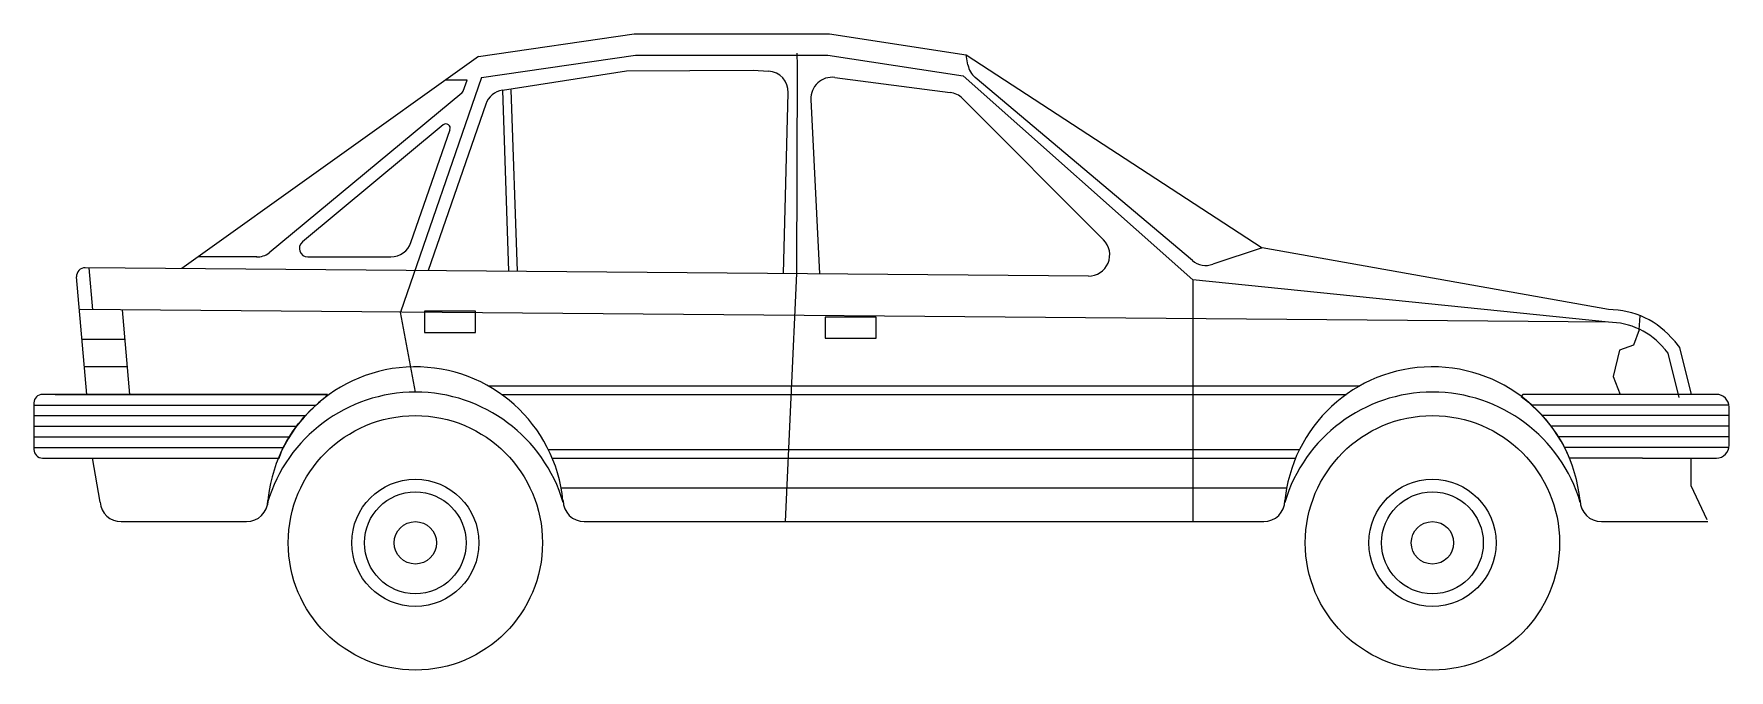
# Model space of a CAD drawing. Extents: x -2772 to -2372, y 2682 to 2832.
import ezdxf

# ---------------------------------------------------------------- set-up
doc = ezdxf.new("R2010")
doc.units = 0
doc.header["$MEASUREMENT"] = 0
doc.layers.get('0').update_dxf_attribs({"linetype": 'CONTINUOUS'})

msp = doc.modelspace()

# ---------------------------------------------------------------- linework, layer by layer
for p, q in [((-2666.74, 2826.95), (-2630.01, 2832.27)), ((-2630.01, 2832.27), (-2583.88, 2832.27)), ((-2583.88, 2832.27), (-2551.62, 2827.3)), ((-2666.74, 2826.95), (-2736.74, 2776.95)), ((-2666.02, 2822), (-2629.64, 2827.27)), ((-2629.64, 2827.27), (-2584.26, 2827.27)), ((-2591.62, 2775.74), (-2591.46, 2824.77)), ((-2591.46, 2824.77), (-2591.49, 2827.74)), ((-2584.26, 2827.27), (-2552.39, 2822.36)), ((-2551.62, 2827.3), (-2481.82, 2781.82)), ((-2551.22, 2824.96), (-2551.62, 2827.3)), ((-2666.02, 2822), (-2685.15, 2766.64)), ((-2669.42, 2821.34), (-2674.58, 2821.34)), ((-2670.36, 2818.74), (-2669.42, 2821.34)), ((-2661.09, 2819.02), (-2631.79, 2823.56)), ((-2631.79, 2823.56), (-2601.91, 2823.76)), ((-2601.91, 2823.76), (-2598.28, 2823.51)), ((-2582.65, 2822), (-2555.4, 2818.47)), ((-2552.39, 2822.36), (-2498.16, 2774.3)), ((-2498.26, 2778.86), (-2549.51, 2821.98)), ((-2670.67, 2818.32), (-2716.11, 2780.62)), ((-2661.09, 2819.02), (-2659.6, 2776.31)), ((-2659.09, 2819.09), (-2657.6, 2776.29)), ((-2594.71, 2775.77), (-2593.63, 2818.39)), ((-2588.28, 2816.79), (-2586.26, 2775.7)), ((-2552.51, 2817.04), (-2519.23, 2783.7)), ((-2665.02, 2815.72), (-2678.58, 2776.46)), ((-2675.03, 2810.8), (-2708.27, 2783.23)), ((-2682.65, 2783.06), (-2673.44, 2809.7)), ((-2481.82, 2781.82), (-2493.47, 2777.94)), ((-2400.08, 2767.27), (-2481.82, 2781.82)), ((-2522.81, 2775.17), (-2759.54, 2777.14)), ((-2758.7, 2777.1), (-2757.83, 2767.2)), ((-2719.06, 2779.69), (-2732.68, 2779.69)), ((-2706.99, 2779.69), (-2687.38, 2779.69)), ((-2759.12, 2747.27), (-2761.54, 2774.96)), ((-2594.31, 2717.27), (-2591.62, 2775.74)), ((-2400.08, 2764.27), (-2498.16, 2774.3)), ((-2498.16, 2774.3), (-2498.16, 2717.27)), ((-2400.08, 2764.27), (-2760.74, 2767.27)), ((-2750.83, 2767.2), (-2749.08, 2747.24)), ((-2681.62, 2747.81), (-2685.15, 2766.64)), ((-2392.87, 2762.49), (-2392.63, 2765.83)), ((-2760.27, 2760.27), (-2750.21, 2760.27)), ((-2392.87, 2762.49), (-2394.18, 2758.88)), ((-2397.47, 2757.73), (-2398.95, 2751.49)), ((-2394.18, 2758.88), (-2397.47, 2757.73)), ((-2386.87, 2757.97), (-2386.07, 2756.99)), ((-2386.87, 2757.97), (-2386.07, 2756.99)), ((-2386.07, 2756.99), (-2383.45, 2746.54)), ((-2384.54, 2759.86), (-2383.33, 2758.36)), ((-2383.33, 2758.36), (-2380.54, 2747.27)), ((-2749.66, 2753.77), (-2759.68, 2753.77)), ((-2664.46, 2749.27), (-2458.78, 2749.27)), ((-2398.95, 2751.49), (-2397.3, 2747.27)), ((-2771.62, 2745.27), (-2771.62, 2734.27)), ((-2771.62, 2744.77), (-2705.18, 2744.77)), ((-2702.32, 2747.27), (-2769.62, 2747.27)), ((-2766.62, 2747.27), (-2702.32, 2747.27)), ((-2706.37, 2743.52), (-2705.75, 2744.13)), ((-2705.75, 2744.13), (-2705.18, 2744.65)), ((-2705.18, 2744.65), (-2704.1, 2745.6)), ((-2704.1, 2745.6), (-2703.76, 2745.88)), ((-2703.76, 2745.88), (-2702.95, 2746.52)), ((-2702.95, 2746.52), (-2702.32, 2747.27)), ((-2661.32, 2747.27), (-2461.93, 2747.27)), ((-2420.32, 2747.27), (-2420.67, 2746.8)), ((-2420.67, 2746.8), (-2418.98, 2745.46)), ((-2374.62, 2747.27), (-2420.32, 2747.27)), ((-2418.98, 2745.46), (-2416.01, 2742.62)), ((-2371.74, 2744.77), (-2418.19, 2744.77)), ((-2371.62, 2735.27), (-2371.62, 2744.27)), ((-2771.62, 2742.27), (-2707.66, 2742.27)), ((-2709.99, 2739.28), (-2709.16, 2740.37)), ((-2709.16, 2740.37), (-2708.52, 2741.17)), ((-2708.52, 2741.17), (-2707.91, 2741.88)), ((-2707.91, 2741.88), (-2707.47, 2742.37)), ((-2707.47, 2742.37), (-2706.37, 2743.52)), ((-2416.01, 2742.62), (-2414.99, 2741.48)), ((-2371.62, 2742.27), (-2415.73, 2742.27)), ((-2414.99, 2741.48), (-2413.65, 2739.8)), ((-2771.62, 2739.77), (-2709.62, 2739.77)), ((-2771.62, 2737.27), (-2711.38, 2737.27)), ((-2712.93, 2734.41), (-2711.99, 2736.18)), ((-2711.99, 2736.18), (-2711.38, 2737.19)), ((-2711.38, 2737.19), (-2710.59, 2738.41)), ((-2710.59, 2738.41), (-2709.99, 2739.28)), ((-2413.65, 2739.8), (-2412.41, 2738.04)), ((-2371.62, 2739.77), (-2413.64, 2739.77)), ((-2412.41, 2738.04), (-2411.46, 2736.52)), ((-2371.62, 2737.27), (-2411.8, 2737.27)), ((-2411.46, 2736.52), (-2410.72, 2735.2)), ((-2771.62, 2734.77), (-2712.93, 2734.77)), ((-2769.62, 2732.27), (-2713.74, 2732.27)), ((-2756.02, 2721.83), (-2757.81, 2732.28)), ((-2713.74, 2732.27), (-2712.93, 2734.41)), ((-2650.25, 2734.27), (-2473, 2734.27)), ((-2649.34, 2732.27), (-2473.91, 2732.27)), ((-2410.72, 2735.2), (-2410.4, 2734.59)), ((-2371.69, 2734.77), (-2410.54, 2734.77)), ((-2410.4, 2734.59), (-2409.66, 2733.02)), ((-2409.66, 2733.02), (-2409.32, 2732.27)), ((-2392.08, 2732.27), (-2409.32, 2732.27)), ((-2392.08, 2732.27), (-2374.62, 2732.27)), ((-2380.54, 2725.73), (-2380.54, 2732.19)), ((-2647.24, 2725.27), (-2476.01, 2725.27)), ((-2376.78, 2717.66), (-2380.54, 2725.73)), ((-2751.04, 2717.27), (-2721.44, 2717.27)), ((-2641.75, 2717.27), (-2481.44, 2717.27)), ((-2401.75, 2717.27), (-2376.62, 2717.27))]:
    msp.add_line(p, q)
for points in [[(-2679.43, 2761.86), (-2667.43, 2761.86), (-2667.43, 2766.86), (-2679.43, 2766.86), (-2679.43, 2761.86)], [(-2584.88, 2760.52), (-2572.88, 2760.52), (-2572.88, 2765.52), (-2584.88, 2765.52), (-2584.88, 2760.52)]]:
    msp.add_lwpolyline(points)
for centre, radius in [((-2681.62, 2712.27), 30), ((-2441.62, 2712.27), 30), ((-2681.62, 2712.27), 15), ((-2681.62, 2712.27), 12), ((-2441.62, 2712.27), 15), ((-2441.62, 2712.27), 12), ((-2681.62, 2712.27), 5), ((-2441.62, 2712.27), 5)]:
    msp.add_circle(centre, radius)
for centre, radius, start, end in [((-2546.29, 2825.8), 5, 189.7383, 229.9279), ((-2598.62, 2818.52), 5, 358.5367, 86.0999), ((-2583.29, 2817.04), 5, 82.6248, 182.8184), ((-2671.3, 2819.09), 1, 309.6713, 340.0563), ((-2660.29, 2814.08), 5, 99.162, 160.9343), ((-2556.05, 2813.51), 5, 44.9426, 82.6248), ((-2674.39, 2810.03), 1, 340.9324, 129.6713), ((-2719.02, 2784.69), 5, 269.5216, 305.5387), ((-2706.99, 2781.69), 2, 129.6703, 270), ((-2687.38, 2784.69), 5, 270, 340.9333), ((-2522.77, 2780.17), 5, 269.5244, 44.9426), ((-2759.55, 2775.14), 2, 89.5244, 185), ((-2495.04, 2782.69), 5, 229.9279, 288.4137), ((-2400.08, 2747.27), 20, 39.0292, 90), ((-2400.08, 2747.27), 17, 39.0292, 90), ((-2681.62, 2718.77), 35, 5.5925, 175.9532), ((-2441.62, 2718.77), 35, 5.7321, 175.1645), ((-2769.62, 2745.27), 2, 90, 180), ((-2681.6, 2711.43), 36.38, 16.5594, 163.4406), ((-2441.6, 2711.43), 36.38, 16.5594, 163.4406), ((-2374.62, 2744.27), 3, 0, 90), ((-2769.62, 2734.27), 2, 180, 270), ((-2374.62, 2735.27), 3, 270, 0), ((-2751.04, 2722.27), 5, 185.0002, 270), ((-2721.44, 2722.27), 5, 270, 0), ((-2641.75, 2722.27), 5, 180, 270), ((-2481.44, 2722.27), 5, 270, 0), ((-2401.75, 2722.27), 5, 180, 270)]:
    msp.add_arc(centre, radius, start, end)

doc.saveas('drawing.dxf')
